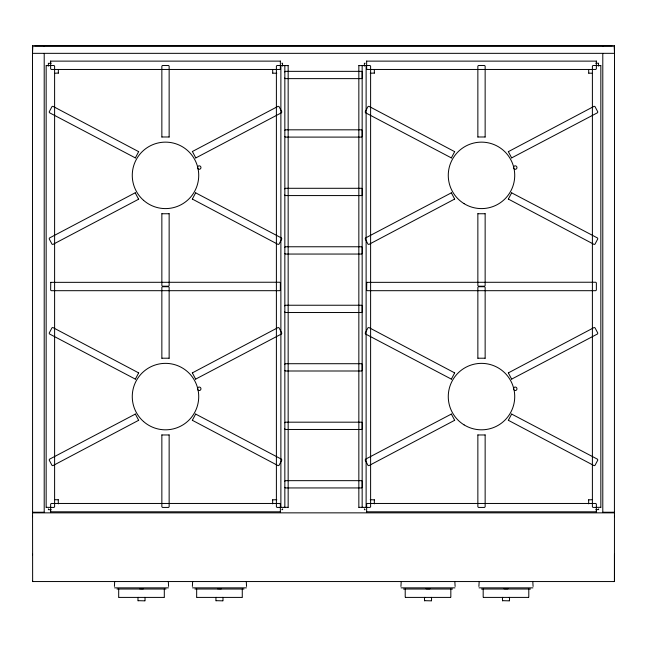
<?xml version="1.0" encoding="UTF-8"?>
<svg xmlns="http://www.w3.org/2000/svg" width="647" height="647" viewBox="0 0 647 647"><rect width="100%" height="100%" fill="white"/><g stroke="black" fill="none" stroke-linecap="round" stroke-linejoin="round"><path stroke-width="0.97" d="M614.448 554.924L614.448 581.556L32.552 581.548L33.029 581.556M114.406 586.433L114.689 581.418M192.369 586.433L192.652 581.418M400.93 586.433L401.205 581.418M478.893 586.433L479.176 581.418M32.496 45.897L32.576 512.335M46.155 65.501L46.155 507.434M48.379 63.244L48.379 66.091M50.636 61.012L50.636 68.849L51.259 69.464L279.739 69.464L280.361 68.849L280.361 61.012M58.335 73.2L58.335 69.973M32.552 512.764L32.641 581.475L32.552 581.079M32.552 516.662L32.552 516.177M44.206 512.335L44.206 53.596M169.142 137.099L169.142 66.115L168.519 65.501L162.478 65.501L161.855 66.115L161.855 137.099M161.855 213.631L161.855 285.586L162.478 286.209L168.519 286.209L169.142 285.586L169.142 213.631M169.142 358.325L169.142 287.341L168.519 286.726L162.478 286.726L161.855 287.341L161.855 358.325M161.855 434.857L161.855 506.811L162.478 507.434L168.519 507.434L169.142 506.811L169.142 434.857M280.879 65.501L280.879 507.434M284.777 71.963L285.392 71.348L361.608 71.348L362.223 71.963L362.223 78.012L361.608 78.627L285.392 78.627L284.777 78.012M284.777 130.443L285.392 129.821L361.608 129.821L362.223 130.443L362.223 136.485L361.608 137.099L285.392 137.099L284.777 136.485M284.777 188.916L285.392 188.293L361.608 188.293L362.223 188.916L362.223 194.957L361.608 195.572L285.392 195.572L284.777 194.957M284.777 247.389L285.392 246.766L361.608 246.766L362.223 247.389L362.223 253.43L361.608 254.053L285.392 254.053L284.777 253.43M284.777 305.861L285.392 305.238L361.608 305.238L362.223 305.861L362.223 311.903L361.608 312.525L285.392 312.525L284.777 311.903M284.777 364.334L285.392 363.711L361.608 363.711L362.223 364.334L362.223 370.375L361.608 370.998L285.392 370.998L284.777 370.375M358.842 65.501L358.842 507.434M362.158 65.501L362.158 507.434M364.382 63.244L364.382 66.091M284.777 422.806L285.392 422.184L361.608 422.184L362.223 422.806L362.223 428.848L361.608 429.471L285.392 429.471L284.777 428.848M366.639 61.012L366.639 68.849L367.261 69.464L595.741 69.464L596.364 68.849L596.364 61.012M272.662 499.735L272.662 503.851M374.338 73.2L374.338 69.973M284.777 481.279L285.392 480.664L361.608 480.664L362.223 481.279L362.223 487.32L361.608 487.943L285.392 487.943L284.777 487.32M280.361 511.914L280.361 504.086L279.739 503.463L51.259 503.463L50.636 504.086L50.636 511.914M282.618 509.69L282.618 508.857M284.842 507.434L284.842 65.501M288.158 507.434L288.158 65.501M366.121 507.434L366.121 65.501M485.145 137.099L485.145 66.115L484.522 65.501L478.481 65.501L477.858 66.115L477.858 137.099M477.858 213.631L477.858 285.586L478.481 286.209L484.522 286.209L485.145 285.586L485.145 213.631M485.145 358.325L485.145 287.341L484.522 286.726L478.481 286.726L477.858 287.341L477.858 358.325M477.858 434.857L477.858 506.811L478.481 507.434L484.522 507.434L485.145 506.811L485.145 434.857M614.504 53.402L614.165 45.897L32.835 45.897L32.496 53.402M588.665 499.735L588.665 503.851M596.364 511.914L596.364 504.086L595.741 503.463L367.261 503.463L366.639 504.086L366.639 511.914M598.621 509.69L598.621 508.857M600.845 507.434L600.845 65.501M614.424 512.335L614.504 45.897M614.448 554.277L614.448 554.762M138.709 151.56L135.312 158.005M138.709 372.785L135.312 379.231M192.288 199.171L195.685 192.733M192.288 420.396L195.685 413.959M454.712 151.56L451.315 158.005M454.712 372.785L451.315 379.231M508.291 199.171L511.688 192.733M508.291 420.396L511.688 413.959M138.709 199.171L52.852 244.445L52.019 244.186L49.196 238.848L49.455 238.007L135.312 192.733M195.685 158.005L281.542 112.724L281.801 111.891L278.986 106.545L278.145 106.286L192.288 151.56M138.709 420.396L135.312 413.959M195.685 379.231L192.288 372.785M454.712 199.171L451.315 192.733M511.688 158.005L508.291 151.56M454.712 420.396L451.315 413.959M511.688 379.231L508.291 372.785M44.206 45.977L43.656 45.977M272.662 73.2L276.779 73.2M281.793 63.244L282.618 63.244M48.379 509.69L51.226 509.69M55.116 499.735L58.335 499.735M32.552 554.762L32.552 554.277M612.418 46.034L34.582 46.034M588.665 73.2L591.884 73.2M595.774 63.244L598.621 63.244M138.005 600.853L138.183 600.675A4.214 2.984 -90 0 1 138.183 597.343M215.969 600.853L216.147 600.675A4.214 2.984 -90 0 1 216.147 597.343M364.382 509.69L365.207 509.69M374.338 503.851L374.338 499.735M424.521 600.853L424.699 600.675A4.214 2.984 -90 0 1 424.699 597.343M502.484 600.853L502.662 600.675A4.214 2.984 -90 0 1 502.662 597.343M602.794 512.335L602.794 53.596M613.971 581.58L614.448 581.079L614.448 512.764M614.448 516.177L614.448 516.662M192.442 372.834L278.145 327.511L278.986 327.77L281.801 333.116L281.542 333.949L195.734 379.077M138.555 420.348L52.852 465.67L52.019 465.411L49.196 460.074L49.455 459.233L135.263 414.112M508.445 151.608L594.148 106.286L594.981 106.545L597.804 111.891L597.545 112.724L511.737 157.852M454.558 199.122L368.855 244.445L368.014 244.186L365.199 238.848L365.458 238.007L451.266 192.887M508.445 372.834L594.148 327.511L594.981 327.77L597.804 333.116L597.545 333.949L511.737 379.077M454.558 420.348L368.855 465.67L368.014 465.411L365.199 460.074L365.458 459.233L451.266 414.112M32.682 46.083L33.126 45.977M50.749 61.125L280.248 61.125M46.269 65.614L53.984 65.501L54.607 66.115L54.607 506.811L53.984 507.434L46.269 507.321M58.238 73.095L55.116 73.2M280.992 65.614L281.494 65.501M366.752 61.125L596.251 61.125M358.956 65.614L369.987 65.501L370.61 66.115L370.61 506.811L369.987 507.434L358.956 507.321M362.271 65.614L362.773 65.501M374.241 73.095L370.221 73.2M169.029 136.986L161.968 136.986M603.344 45.977L602.794 45.977M614.448 53.337L32.552 53.337M485.032 136.986L477.971 136.986M161.968 213.745L169.029 213.745M477.971 213.745L485.032 213.745M169.029 358.212L161.968 358.212M485.032 358.212L477.971 358.212M44.101 512.238L32.682 512.238M272.759 499.832L276.779 499.735M588.762 499.832L591.884 499.735M145.001 600.853L138.183 600.675M614.318 512.238L602.899 512.238M222.964 600.853L216.147 600.675M431.517 600.853L424.699 600.675M509.488 600.853L502.662 600.675M48.533 63.398L51.226 63.244M364.536 63.398L365.207 63.244M161.968 434.97L169.029 434.97M32.641 512.853L614.359 512.853M477.971 434.97L485.032 434.97M284.227 507.434L284.729 507.321M288.044 507.321L277.013 507.434L276.39 506.811L276.39 66.115L277.013 65.501L288.044 65.614M281.793 509.69L282.464 509.537M280.248 511.801L50.749 511.801M365.506 507.434L366.008 507.321M600.731 507.321L593.016 507.434L592.393 506.811L592.393 66.115L593.016 65.501L600.731 65.614M598.467 509.537L595.774 509.69M596.251 511.801L366.752 511.801M370.221 499.735L374.241 499.832M114.551 587.856L168.455 587.856M192.515 587.856L246.418 587.856M401.075 587.856L454.97 587.856M479.039 587.856L532.934 587.856M139.55 588.778L141.256 588.778M141.547 588.778L142.397 588.778M142.639 588.778L143.488 588.778M217.521 588.778L219.22 588.778M219.511 588.778L220.36 588.778M220.603 588.778L221.46 588.778M426.074 588.778L427.772 588.778M428.063 588.778L428.912 588.778M429.163 588.778L430.012 588.778M504.037 588.778L505.744 588.778M506.027 588.778L506.884 588.778M507.127 588.778L507.976 588.778M116.986 589.021L166.012 589.021M194.949 589.021L243.976 589.021M403.51 589.021L452.536 589.021M481.473 589.021L530.5 589.021M118.838 597.407L164.16 597.407M196.801 597.407L242.124 597.407M405.362 597.407L450.684 597.407M483.325 597.407L528.648 597.407M613.874 45.977L614.318 46.083M365.506 65.501L366.008 65.614M284.227 65.501L284.729 65.614M362.271 507.321L362.773 507.434M280.992 507.321L281.494 507.434M451.266 157.852L365.458 112.724L365.199 111.891L368.014 106.545L368.855 106.286L454.558 151.608M511.737 192.887L597.545 238.007L597.804 238.848L594.981 244.186L594.148 244.445L508.445 199.122M135.263 157.852L49.455 112.724L49.196 111.891L52.019 106.545L52.852 106.286L138.555 151.608M195.734 192.887L281.542 238.007L281.801 238.848L278.986 244.186L278.145 244.445L192.442 199.122M451.266 379.077L365.458 333.949L365.199 333.116L368.014 327.77L368.855 327.511L454.558 372.834M511.737 414.112L597.545 459.233L597.804 460.074L594.981 465.411L594.148 465.67L508.445 420.348M135.263 379.077L49.455 333.949L49.196 333.116L52.019 327.77L52.852 327.511L138.555 372.834M195.734 414.112L281.542 459.233L281.801 460.074L278.986 465.411L278.145 465.67L192.442 420.348M195.734 157.852L192.442 151.608M135.263 192.887L138.555 199.122M598.467 63.398L598.621 66.091M588.762 73.095L588.665 69.973M282.464 63.398L282.618 66.091M272.759 73.095L272.662 69.973M364.382 508.857L364.536 509.537M58.238 499.832L58.335 503.851M48.379 508.857L48.533 509.537M532.804 581.418L533.079 586.433M454.833 581.418L455.116 586.433M246.281 581.418L246.556 586.433M168.317 581.418L168.592 586.433M528.793 589.069L528.793 597.06M483.18 589.069L483.18 597.06M450.83 589.069L450.83 597.06M405.216 589.069L405.216 597.06M242.269 589.069L242.269 597.06M196.664 589.069L196.664 597.06M164.306 589.069L164.306 597.06M118.692 589.069L118.692 597.06M509.31 597.343A4.214 2.984 -90 0 1 509.31 600.675M431.347 597.343A4.214 2.984 -90 0 1 431.347 600.675M222.786 597.343A4.214 2.984 -90 0 1 222.786 600.675M144.823 597.343A4.214 2.984 -90 0 1 144.823 600.675M513.71 389.672A1.747 1.747 0 0 1 514.915 387.076A1.747 1.747 0 0 1 516.937 389.098A1.747 1.747 0 0 1 514.349 390.311M513.71 168.446A1.747 1.747 0 0 1 514.915 165.85A1.747 1.747 0 0 1 516.937 167.872A1.747 1.747 0 0 1 514.349 169.085M197.472 388.798A1.747 1.747 0 0 1 199.818 387.157A1.747 1.747 0 0 1 200.554 389.915A1.747 1.747 0 0 1 197.707 389.672M197.472 167.573A1.747 1.747 0 0 1 199.818 165.931A1.747 1.747 0 0 1 200.554 168.689A1.747 1.747 0 0 1 197.707 168.446M50.749 282.351L50.636 290.074L51.259 290.689L279.739 290.689L280.361 290.074L280.361 282.86L279.739 282.238L50.749 282.351M366.752 282.351L366.639 290.074L367.261 290.689L595.741 290.689L596.364 290.074L596.364 282.86L595.741 282.238L366.752 282.351M464.093 424.893A33.223 33.223 0 0 0 514.713 397.517A33.223 33.223 0 0 0 465.694 367.367A33.223 33.223 0 0 0 464.093 424.893M464.093 203.668A33.223 33.223 0 0 0 514.713 176.291A33.223 33.223 0 0 0 465.694 146.141A33.223 33.223 0 0 0 464.093 203.668M143.594 421.577A33.223 33.223 0 0 0 198.087 403.073A33.223 33.223 0 0 0 154.819 365.126A33.223 33.223 0 0 0 143.594 421.577M143.594 200.352A33.223 33.223 0 0 0 198.087 181.847A33.223 33.223 0 0 0 154.819 143.901A33.223 33.223 0 0 0 143.594 200.352"/></g></svg>
